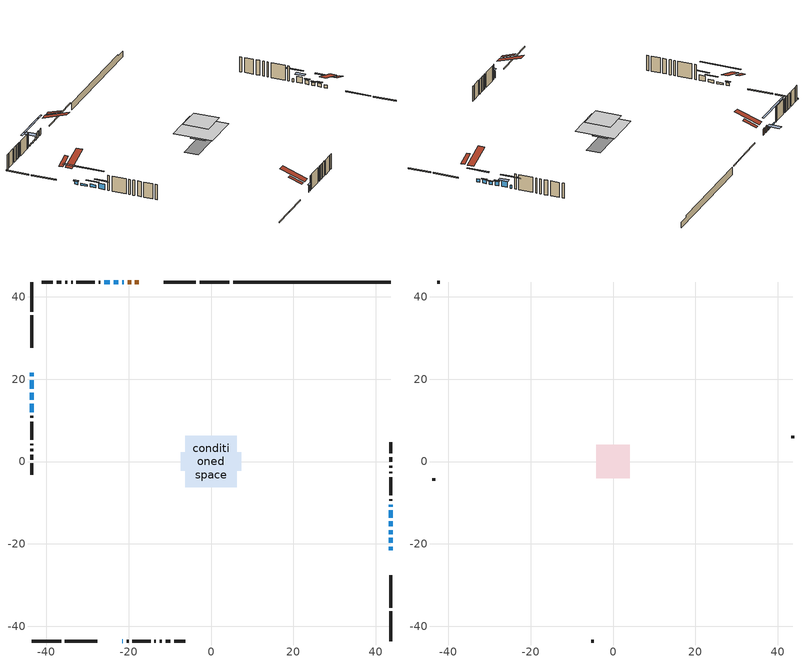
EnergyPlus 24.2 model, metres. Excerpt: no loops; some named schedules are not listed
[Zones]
conditioned space
 floor outside (Floor1 construction): -2.44,-2.44 -2.44,2.44 2.44,2.44 2.44,-2.44 z0.67
 floor adiabatic (AdiabaticFloorConstruction): -6.22,-6.22 -6.22,6.22 6.22,6.22 6.22,-6.22 z3.11
 floor foundation (Slab1 construction): -7.36,-2.2 -7.36,2.2 7.36,2.2 7.36,-2.2 z-1.73
 wall outside (RimJoist1 construction): 4.47,43.62 -2.74,43.62 / -43.62,-43.62 -36.41,-43.62 / -43.62,43.62 -43.62,36.41 / 43.62,-43.62 43.62,-36.41 z0.67:0.97
 wall outside (RimJoist2 construction): -3.67,43.62 -11.51,43.62 / -35.48,-43.62 -27.65,-43.62 / -43.62,35.48 -43.62,27.65 / 43.62,-35.48 43.62,-27.65 z0.67:0.97
 wall outside (AdiabaticWallConstruction 1): -17.53,43.62 -18.48,43.62 / -19.41,43.62 -20.22,43.62 z0.67:2.7
 wall outside (AdiabaticWallConstruction): -43.62,21.62 -43.62,20.66 / -21.14,43.62 -21.6,43.62 / 43.62,-21.62 43.62,-20.66 / -43.62,16.74 -43.62,14.99 / 43.62,-17.63 43.62,-16.66 / 43.62,-10.96 43.62,-10.5 z0.67:1.61; -43.62,19.73 -43.62,17.67 z0.67:1.2; -22.53,43.62 -23.68,43.62 / -24.6,43.62 -25.95,43.62 z0.67:1.18; 43.62,-19.73 43.62,-18.56 z0.67:1.79; 43.62,-15.74 43.62,-14.57 z0.67:2.02; -21.62,-43.62 -21.42,-43.62 z0.67:2.73; -43.62,14.06 -43.62,12 z0.67:2.4; 43.62,-13.64 43.62,-11.89 z0.67:2.65
 wall outside (Wall1 construction): -26.88,43.62 -27.34,43.62 / -20.49,-43.62 -20.03,-43.62 / -43.62,11.07 -43.62,10.62 / 43.62,-9.57 43.62,-9.11 z0.67:5.55
 wall outside (Wall2 construction): -28.27,43.62 -32.68,43.62 / -19.1,-43.62 -14.68,-43.62 / -43.62,9.69 -43.62,5.27 / 43.62,-8.19 43.62,-3.77 z0.67:5.55
 wall outside (Wall3 construction): -33.61,43.62 -33.97,43.62 / -13.76,-43.62 -13.4,-43.62 / -43.62,4.34 -43.62,3.98 / 43.62,-2.84 43.62,-2.48 z0.67:5.55
 wall outside (Wall4 construction): -34.9,43.62 -35.42,43.62 / -12.47,-43.62 -11.95,-43.62 / -43.62,3.05 -43.62,2.53 / 43.62,-1.55 43.62,-1.03 z0.67:5.55
 wall outside (Wall5 construction): -36.35,43.62 -37.47,43.62 / -11.02,-43.62 -9.9,-43.62 / -43.62,1.6 -43.62,0.48 / 43.62,-0.1 43.62,1.02 z0.67:5.55
 wall outside (Wall6 construction): -38.4,43.62 -41.15,43.62 / -8.97,-43.62 -6.22,-43.62 / -43.62,-0.45 -43.62,-3.2 / 43.62,1.95 43.62,4.7 z0.67:5.55
 wall foundation (FoundationWall1 construction): 5.39,43.62,-1.73 5.39,43.62,0.67 39.79,43.62,0.67 39.79,43.62,0.05 43.62,43.62,0.05 43.62,43.62,-1.73
 window (WindowConstruction): -43.62,21.62 -43.62,20.66 z0.67:1.61
 window (WindowConstruction 8): -21.15,43.62 -21.6,43.62 z0.67:1.61
 window (WindowConstruction 9): 43.62,-21.62 43.62,-20.66 z0.67:1.61
 window (WindowConstruction 11): -43.62,19.73 -43.62,17.67 z0.67:1.2
 window (WindowConstruction 12): -22.53,43.62 -23.67,43.62 z0.67:1.18
 window (WindowConstruction 13): -24.6,43.62 -25.95,43.62 z0.67:1.18
 window (WindowConstruction 1): -43.62,16.74 -43.62,14.99 z0.67:1.61
 window (WindowConstruction 2): 43.62,-19.73 43.62,-18.56 z0.67:1.79
 window (WindowConstruction 3): 43.62,-17.63 43.62,-16.67 z0.67:1.61
 window (WindowConstruction 4): 43.62,-15.74 43.62,-14.57 z0.67:2.02
 window (WindowConstruction 10): -21.62,-43.62 -21.42,-43.62 z0.67:2.73
 window (WindowConstruction 5): -43.62,14.06 -43.62,12 z0.67:2.4
 window (WindowConstruction 6): 43.62,-13.64 43.62,-11.89 z0.67:2.65
 window (WindowConstruction 7): 43.62,-10.96 43.62,-10.5 z0.67:1.61
 door (Door): -17.53,43.62 -18.48,43.62 z0.67:2.7
 door (Door 1): -19.41,43.62 -20.22,43.62 z0.67:2.7
 ceiling adiabatic (AdiabaticFloorConstruction): 6.22,-6.22 6.22,6.22 -6.22,6.22 -6.22,-6.22 z3.11
 roof outside (Roof1 construction): -13.59,43.62,5.55 -13.59,39.25,7 -12.44,39.25,7 -12.44,43.62,5.55; -25.56,-43.62,5.55 -25.56,-39.25,7 -26.72,-39.25,7 -26.72,-43.62,5.55; -43.62,25.56,5.55 -39.25,25.56,7 -39.25,26.72,7 -43.62,26.72,5.55; 43.62,-25.56,5.55 39.25,-25.56,7 39.25,-26.72,7 43.62,-26.72,5.55
attic - vented
 floor to conditioned space (Floor2 construction Reversed): -4.06,-4.06 -4.06,4.06 4.06,4.06 4.06,-4.06 z5.55
 wall outside (Wall7 construction): -42.08,43.62 -42.69,43.62 / -5.29,-43.62 -4.68,-43.62 / -43.62,-4.12 -43.62,-4.73 / 43.62,5.63 43.62,6.24 z0.67:5.55
 roof outside (Roof2 construction): -16.6,43.62,5.55 -16.6,35.71,8.18 -14.52,35.71,8.18 -14.52,43.62,5.55; -22.55,-43.62,5.55 -22.55,-35.71,8.18 -24.64,-35.71,8.18 -24.64,-43.62,5.55; -43.62,22.55,5.55 -35.71,22.55,8.18 -35.71,24.64,8.18 -43.62,24.64,5.55; 43.62,-22.55,5.55 35.71,-22.55,8.18 35.71,-24.64,8.18 43.62,-24.64,5.55
shading: -43.62,20.36 -43.62,21.92 -44.08,21.92 -44.08,20.36 z1.91; -22.21,43.62 -20.54,43.62 -20.54,47.59 -22.21,47.59 z2.22; 43.62,-17.61 43.62,-24.67 44.08,-24.67 44.08,-17.61 z4.66; -43.62,12.18 -43.62,25.22 -44.08,25.22 -44.08,12.18 z6.69; -29.16,43.62 -17.04,43.62 -17.04,44.08 -29.16,44.08 z6.67; -31.44,43.62 -19.11,43.62 -19.11,44.08 -31.44,44.08 z6.67; -43.62,13.77 -43.62,17.96 -44.08,17.96 -44.08,13.77 z2.83; 43.62,-18.26 43.62,-20.03 44.08,-20.03 44.08,-18.26 z2.09; 43.62,-16.37 43.62,-17.93 44.08,-17.93 44.08,-16.37 z1.91; 43.62,-14.27 43.62,-16.04 44.08,-16.04 44.08,-14.27 z2.32; -20.81,-43.62 -22.23,-43.62 -22.23,-44.08 -20.81,-44.08 z3.34; -43.62,10.78 -43.62,15.28 -44.08,15.28 -44.08,10.78 z3.62; 43.62,-11.28 43.62,-14.25 44.84,-14.25 44.84,-11.28 z3.26; 43.62,-7.45 43.62,-14.01 44.08,-14.01 44.08,-7.45 z4.66
[Building]
Building 1: Terrain=Suburbs
[Site:Location]
Montreal Intl AP_QC: Latitude {deg}=45.47; Longitude {deg}=-73.74; Time Zone {hr}=-5; Elevation {m}=36; Keep Site Location Information=Yes
[Site:GroundTemperature:Shallow]
2.07863, -0.316383, -0.508184, 0.628371, 5.19101, 9.73239, 13.6695, 16.1636, 16.3755, 14.347, 10.5102, 6.10817
[Site:WaterMainsTemperature]
Calculation Method=Schedule; Temperature Schedule=mains temperature schedule
[Material] Roughness=Rough; Thermal Absorptance=0.9
Name | Thickness {m} | Conductivity {W/m-K} | Density {kg/m3} | Specific Heat {J/kg-K} | Solar Absorptance | Visible Absorptance
asphalt or fiberglass shingles | 0.00635 | 0.162714 | 1121.4 | 1465.45 | 0.4 | 0.4
ceiling loosefill ins | 0.254 | 0.0480833 | 16.02 | 1046.75 | 0.7 | 0.7
ceiling stud and cavity | 0.1397 | 0.419767 | 65.682 | 1177.47 | 0.7 | 0.7
concrete 4.0 in. | 0.1016 | 1.803125 | 2242.8 | 837.4 | 0.7 | 0.7
concrete 8.0 in. | 0.2032 | 1.803125 | 2242.8 | 837.4 | 0.7 | 0.7
door material | 0.04445 | 0.0451087 | 512.64 | 1214.23 | 0.7 | 0.7
door material 1 | 0.04445 | 0.188738 | 512.64 | 1214.23 | 0.7 | 0.7
exterior vertical ins | 0.0460229 | 0.029427 | 32.04 | 1214.23 | 0.7 | 0.7
floor covering | 0.0127 | 0.0433444 | 54.468 | 1339.84 | 0.6 | 0.6
floor rigid ins; rim joist rigid ins; wall rigid ins | 0.051816 | 0.029427 | 32.04 | 1214.23 | 0.7 | 0.7
floor rigid ins 1; wall rigid ins 1 | 0.512978 | 0.029427 | 32.04 | 1214.23 | 0.7 | 0.7
floor stud and cavity | 0.1397 | 0.094879 | 92.3553 | 1139.71 | 0.7 | 0.7
floor stud and cavity 1 | 0.1397 | 1.75129 | 37.0049 | 1207.88 | 0.7 | 0.7
furniture material conditioned space 1 | 0.1524 | 0.115458 | 640.8 | 1214.23 | 0.6 | 0.6
gypsum board | 0.0127 | 0.160291 | 801 | 837.4 | 0.6 | 0.6
gypsum board 1 | 0.0127 | 0.160291 | 801 | 837.4 | 0.7 | 0.7
osb sheathing 0.5 in. | 0.0127 | 0.115458 | 512.64 | 1214.23 | 0.7 | 0.7
osb sheathing 0.75 in. | 0.01905 | 0.115458 | 512.64 | 1214.23 | 0.7 | 0.7
osb sheathing 2.0 in. | 0.0508 | 0.115458 | 512.64 | 1214.23 | 0.7 | 0.7
rim joist stud and cavity | 0.0508 | 0.0405436 | 125.044 | 1163.47 | 0.6 | 0.6
rim joist stud and cavity 1 | 0.0508 | 0.044277 | 125.044 | 1163.47 | 0.6 | 0.6
roof rigid ins | 0.103632 | 0.029427 | 32.04 | 1214.23 | 0.7 | 0.7
roof stud and cavity | 0.2032 | 0.331816 | 78.34581 | 1123.46 | 0.7 | 0.7
wall stud and cavity | 0.1397 | 0.215013 | 139.0536 | 1170.24 | 0.7 | 0.7
wall stud and cavity 1 | 0.1397 | 0.219778 | 139.0536 | 1170.24 | 0.7 | 0.7
wall stud and cavity 2 | 0.1397 | 0.314844 | 139.0536 | 1170.24 | 0.7 | 0.7
wall stud and cavity 3 | 0.1397 | 0.154657 | 139.0536 | 1170.24 | 0.7 | 0.7
wall stud and cavity 4 | 0.1397 | 0.244877 | 139.0536 | 1170.24 | 0.7 | 0.7
wall stud and cavity 5 | 0.1397 | 0.275487 | 139.0536 | 1170.24 | 0.7 | 0.7
wall stud and cavity 6 | 0.0889 | 6.1454 | 50.32683 | 1063.81 | 0.6 | 0.6
wall stud and cavity 7 | 0.0889 | 0.380278 | 52.3479 | 1209.89 | 0.7 | 0.7
wall stud and cavity 8 | 0.0889 | 0.391764 | 83.0341 | 1211.67 | 0.7 | 0.7
wood siding | 0.0254 | 0.102417 | 544.68 | 1172.36 | 0.4 | 0.4
wood siding 1 | 0.00254 | 0.102417 | 544.68 | 1172.36 | 0.4 | 0.4
wood siding 2; wood siding 3; wood siding 4 | 0.0254 | 0.102417 | 544.68 | 1172.36 | 0.7 | 0.7
[WindowMaterial:SimpleGlazingSystem]
Name | U-Factor {W/m2-K} | Solar Heat Gain Coefficient
WindowMaterial | 2.8231 | 0.64
WindowMaterial 1 | 2.93666 | 0.6
WindowMaterial 10 | 2.95597 | 0.46
WindowMaterial 11 | 2.94518 | 0.48
WindowMaterial 2 | 2.82821 | 0.59
WindowMaterial 3 | 2.96164 | 0.56
WindowMaterial 4 | 2.81515 | 0.61
WindowMaterial 5 | 2.89692 | 0.66
WindowMaterial 6 | 2.909975 | 0.6
WindowMaterial 7 | 3.02467 | 0.46
WindowMaterial 8 | 3.0911 | 0.45
WindowMaterial 9 | 2.89521 | 0.53
[Construction]
AdiabaticFloorConstruction: floor stud and cavity 1, floor rigid ins 1, osb sheathing 0.75 in., floor covering
AdiabaticWallConstruction: wood siding 3, wall rigid ins 1, wall stud and cavity 7, gypsum board
AdiabaticWallConstruction 1: wood siding 4, wall rigid ins 1, wall stud and cavity 7, gypsum board
Door: door material
Door 1: door material 1
Floor1 construction: floor stud and cavity, floor rigid ins, osb sheathing 0.75 in., floor covering
Floor2 construction Reversed: gypsum board, ceiling stud and cavity, ceiling loosefill ins
FoundationWall1 construction: concrete 8.0 in., gypsum board 1
furniture construction conditioned space 1: furniture material conditioned space 1
PartitionWallConstruction: gypsum board, wall stud and cavity 8, gypsum board
RimJoist1 construction: wood siding 2, rim joist rigid ins, osb sheathing 2.0 in., rim joist stud and cavity
RimJoist2 construction: wood siding 2, rim joist rigid ins, osb sheathing 2.0 in., rim joist stud and cavity 1
Roof1 construction: asphalt or fiberglass shingles, roof rigid ins, osb sheathing 0.75 in., roof stud and cavity, gypsum board
Roof2 construction: asphalt or fiberglass shingles
Slab1 construction: concrete 4.0 in.
Wall1 construction: wood siding, wall rigid ins, osb sheathing 0.5 in., wall stud and cavity, gypsum board
Wall2 construction: wood siding, wall rigid ins, osb sheathing 0.5 in., wall stud and cavity 1, gypsum board
Wall3 construction: wood siding, wall rigid ins, osb sheathing 0.5 in., wall stud and cavity 2, gypsum board
Wall4 construction: wood siding, wall rigid ins, osb sheathing 0.5 in., wall stud and cavity 3, gypsum board
Wall5 construction: wood siding, wall rigid ins, osb sheathing 0.5 in., wall stud and cavity 4, gypsum board
Wall6 construction: wood siding, wall rigid ins, osb sheathing 0.5 in., wall stud and cavity 5, gypsum board
Wall7 construction: wood siding 1, wall stud and cavity 6
WindowConstruction: WindowMaterial
WindowConstruction 1: WindowMaterial 1
WindowConstruction 10: WindowMaterial 8
WindowConstruction 11: WindowMaterial 9
WindowConstruction 12: WindowMaterial 10
WindowConstruction 13: WindowMaterial 11
WindowConstruction 2: WindowMaterial 2
WindowConstruction 3; WindowConstruction 9: WindowMaterial 3
WindowConstruction 4: WindowMaterial 4
WindowConstruction 5: WindowMaterial 5
WindowConstruction 6: WindowMaterial 6
WindowConstruction 7; WindowConstruction 8: WindowMaterial 7
[Zone] Multiplier=1; Part of Total Floor Area=Yes
Name | Volume {m3}
attic - vented | 28.2081
conditioned space | 540.3
[Space]
Name | Zone | Volume {m3}
attic - vented 1 | attic - vented | 28.2081
conditioned space 1 | conditioned space | 540.3
[ZoneInfiltration:EffectiveLeakageArea]
infil attic - vented 1: Zone or Space=attic - vented 1; Schedule=Always On Discrete; Effective Air Leakage Area {cm2}=2636.8; Stack Coefficient=0.000522428; Wind Coefficient=1.54431e-05
[ZoneMixing]
whole house fan mix: Zone or Space=attic - vented; Schedule=Always On Continuous; Design Flow Rate Calculation Method=Flow/Zone; Design Flow Rate {m3/s}=0; Source Zone or Space=conditioned space
[SurfaceProperty:ExposedFoundationPerimeter]
Slab1: Exposed Perimeter Calculation Method=TotalExposedPerimeter; Total Exposed Perimeter {m}=38.223
[InternalMass] Zone or ZoneList=conditioned space; Space or SpaceList=conditioned space 1
Name | Construction | Surface Area {m2}
furniture mass conditioned space 1 | furniture construction conditioned space 1 | 97.2238
partition wall mass | PartitionWallConstruction | 243.06
[Lights]
interior lighting: Zone or ZoneList or Space or SpaceList=conditioned space 1; Schedule=interior lighting schedule; Design Level Calculation Method=LightingLevel; Lighting Level {W}=343.2; Return Air Fraction=0; Fraction Radiant=0.6; Fraction Visible=0.2; Fraction Replaceable=1
[People]
occupants: Zone or ZoneList or Space or SpaceList=conditioned space 1; Number of People Schedule=occupants schedule; Number of People Calculation Method=People; Number of People=3; Fraction Radiant=0.314171; Sensible Heat Fraction=0.56303; Activity Level Schedule=occupants activity schedule; Carbon Dioxide Generation Rate {m3/s-W}=0; Enable ASHRAE 55 Comfort Warnings=No; Mean Radiant Temperature Calculation Type=EnclosureAveraged
[ElectricEquipment] Zone or ZoneList or Space or SpaceList=conditioned space 1; Design Level Calculation Method=EquipmentLevel
Name | Schedule | Design Level {W} | Fraction Latent | Fraction Radiant | Fraction Lost
clothes dryer | clothes dryer schedule | 140.772 | 0.015 | 0.081 | 0.85
clothes washer | clothes washer schedule | 32.1985 | 0.03 | 0.162 | 0.7
cooking range | cooking range schedule | 215.147 | 0.08 | 0.432 | 0.2
dishwasher | dishwasher schedule | 66.8632 | 0.3 | 0.18 | 0.4
fridge | fridge schedule | 72.9452 | 0 | 0.6 | 0
mech vent bath fan 0 | mech vent bath fan 0 schedule | 100 | 0 | 0 | 1
mech vent house fan | mech vent house fan schedule | 0 | 0 | 0 | 1
mech vent house fan cfis | mech vent house fan cfis schedule | 0 | 0 | 0 | 0
mech vent range fan 0 | mech vent range fan 0 schedule | 150 | 0 | 0 | 1
misc plug loads | misc plug loads schedule | 494.7 | 0.045 | 0.513 | 0.1
whole house fan | Always On Discrete | 0 | 0 | 0 | 1
[OtherEquipment] Zone or ZoneList or Space or SpaceList=conditioned space 1; Design Level Calculation Method=EquipmentLevel
Name | Fuel Type | Schedule | Design Level {W} | Fraction Latent | Fraction Radiant | Fraction Lost
clothes dryer 1 | Electricity | clothes dryer schedule | 0 | 0.015 | 0.081 | 0.85
cooking range 1 | Electricity | cooking range schedule | 0 | 0.08 | 0.432 | 0.2
general water use latent | None | general water use schedule | 62.594 | 1 | 0 | 0
general water use sensible | None | general water use schedule | -61.6891 | 0 | 0.6 | 0
mech vent house fan latent load | None | Always On Discrete | 0 | 1 | 0 | 0
mech vent house fan sensible load | None | Always On Discrete | 0 | 0 | 0 | 0
water heater energy adjustment1 | Electricity | Always On Discrete | 0.01 | 0 | 0 | 1
[ZoneInfiltration:DesignFlowRate] Zone or ZoneList or Space or SpaceList=conditioned space 1; Schedule=Always On Discrete; Design Flow Rate Calculation Method=Flow/Zone; Design Flow Rate {m3/s}=0
infil flow; natural vent flow; whole house fan flow
[Foundation:Kiva]
Foundation Kiva 1: Initial Indoor Air Temperature {C}=18; Wall Height Above Grade {m}=0.669981; Wall Depth Below Slab {m}=0.2032; Custom Block Material Name 1=exterior vertical ins; Custom Block Depth 1 {m}=2.4; Custom Block X Position 1 {m}=0.2159; Custom Block Z Position 1 {m}=0
[Foundation:Kiva:Settings]
Soil Conductivity {W/m-K}=0.849921; Soil Density {kg/m3}=1842.3; Soil Specific Heat {J/kg-K}=418.7; Ground Solar Absorptivity=0.9; Ground Thermal Absorptivity=0.9; Ground Surface Roughness {m}=0.03; Far-Field Width {m}=40; Deep-Ground Boundary Condition=ZeroFlux; Deep-Ground Depth {m}=40; Minimum Cell Dimension {m}=0.2; Maximum Cell Growth Coefficient=3; Simulation Timestep=Timestep
[Exterior:Lights]
exterior lighting: Schedule=exterior lighting schedule; Design Level {W}=75.6
[Schedule:Constant]
Name | Hourly Value
Always On Continuous; mech vent house fan schedule; mech vent house fan cfis schedule; Always On Discrete | 1
occupants activity schedule | 117.228
fridge schedule | 0
[Schedule:Week:Daily]
interior lighting schedule Week Rule - Jan1-Jan27: interior lighting schedule day, interior lighting schedule day, interior lighting schedule day, interior lighting schedule day, interior lighting schedule day, interior lighting schedule day, interior lighting schedule day, interior lighting schedule default day, interior lighting schedule default day, interior lighting schedule default day, interior lighting schedule default day, interior lighting schedule default day
interior lighting schedule Week Rule - Jan28-Feb3: interior lighting schedule day, interior lighting schedule day, interior lighting schedule day, interior lighting schedule day, interior lighting schedule day 1, interior lighting schedule day 1, interior lighting schedule day 1, interior lighting schedule default day, interior lighting schedule default day, interior lighting schedule default day, interior lighting schedule default day, interior lighting schedule default day
interior lighting schedule Week Rule - Feb4-Feb24: interior lighting schedule day 1, interior lighting schedule day 1, interior lighting schedule day 1, interior lighting schedule day 1, interior lighting schedule day 1, interior lighting schedule day 1, interior lighting schedule day 1, interior lighting schedule default day, interior lighting schedule default day, interior lighting schedule default day, interior lighting schedule default day, interior lighting schedule default day
interior lighting schedule Week Rule - Feb25-Mar3: interior lighting schedule day 1, interior lighting schedule day 1, interior lighting schedule day 1, interior lighting schedule day 1, interior lighting schedule day 2, interior lighting schedule day 2, interior lighting schedule day 2, interior lighting schedule default day, interior lighting schedule default day, interior lighting schedule default day, interior lighting schedule default day, interior lighting schedule default day
interior lighting schedule Week Rule - Mar4-Mar31: interior lighting schedule day 2, interior lighting schedule day 2, interior lighting schedule day 2, interior lighting schedule day 2, interior lighting schedule day 2, interior lighting schedule day 2, interior lighting schedule day 2, interior lighting schedule default day, interior lighting schedule default day, interior lighting schedule default day, interior lighting schedule default day, interior lighting schedule default day
interior lighting schedule Week Rule - Apr1-Apr28: interior lighting schedule day 3, interior lighting schedule day 3, interior lighting schedule day 3, interior lighting schedule day 3, interior lighting schedule day 3, interior lighting schedule day 3, interior lighting schedule day 3, interior lighting schedule default day, interior lighting schedule default day, interior lighting schedule default day, interior lighting schedule default day, interior lighting schedule default day
interior lighting schedule Week Rule - Apr29-May5: interior lighting schedule day 3, interior lighting schedule day 3, interior lighting schedule day 4, interior lighting schedule day 4, interior lighting schedule day 4, interior lighting schedule day 4, interior lighting schedule day 4, interior lighting schedule default day, interior lighting schedule default day, interior lighting schedule default day, interior lighting schedule default day, interior lighting schedule default day
interior lighting schedule Week Rule - May6-May26: interior lighting schedule day 4, interior lighting schedule day 4, interior lighting schedule day 4, interior lighting schedule day 4, interior lighting schedule day 4, interior lighting schedule day 4, interior lighting schedule day 4, interior lighting schedule default day, interior lighting schedule default day, interior lighting schedule default day, interior lighting schedule default day, interior lighting schedule default day
interior lighting schedule Week Rule - May27-Jun2: interior lighting schedule day 4, interior lighting schedule day 4, interior lighting schedule day 4, interior lighting schedule day 4, interior lighting schedule day 4, interior lighting schedule day 5, interior lighting schedule day 5, interior lighting schedule default day, interior lighting schedule default day, interior lighting schedule default day, interior lighting schedule default day, interior lighting schedule default day
interior lighting schedule Week Rule - Jun3-Jun30: interior lighting schedule day 5, interior lighting schedule day 5, interior lighting schedule day 5, interior lighting schedule day 5, interior lighting schedule day 5, interior lighting schedule day 5, interior lighting schedule day 5, interior lighting schedule default day, interior lighting schedule default day, interior lighting schedule default day, interior lighting schedule default day, interior lighting schedule default day
interior lighting schedule Week Rule - Jul1-Jul28: interior lighting schedule day 6, interior lighting schedule day 6, interior lighting schedule day 6, interior lighting schedule day 6, interior lighting schedule day 6, interior lighting schedule day 6, interior lighting schedule day 6, interior lighting schedule default day, interior lighting schedule default day, interior lighting schedule default day, interior lighting schedule default day, interior lighting schedule default day
interior lighting schedule Week Rule - Jul29-Aug4: interior lighting schedule day 6, interior lighting schedule day 6, interior lighting schedule day 6, interior lighting schedule day 7, interior lighting schedule day 7, interior lighting schedule day 7, interior lighting schedule day 7, interior lighting schedule default day, interior lighting schedule default day, interior lighting schedule default day, interior lighting schedule default day, interior lighting schedule default day
interior lighting schedule Week Rule - Aug5-Aug25: interior lighting schedule day 7, interior lighting schedule day 7, interior lighting schedule day 7, interior lighting schedule day 7, interior lighting schedule day 7, interior lighting schedule day 7, interior lighting schedule day 7, interior lighting schedule default day, interior lighting schedule default day, interior lighting schedule default day, interior lighting schedule default day, interior lighting schedule default day
interior lighting schedule Week Rule - Aug26-Sep1: interior lighting schedule day 7, interior lighting schedule day 7, interior lighting schedule day 7, interior lighting schedule day 7, interior lighting schedule day 7, interior lighting schedule day 7, interior lighting schedule day 8, interior lighting schedule default day, interior lighting schedule default day, interior lighting schedule default day, interior lighting schedule default day, interior lighting schedule default day
interior lighting schedule Week Rule - Sep2-Sep29: interior lighting schedule day 8, interior lighting schedule day 8, interior lighting schedule day 8, interior lighting schedule day 8, interior lighting schedule day 8, interior lighting schedule day 8, interior lighting schedule day 8, interior lighting schedule default day, interior lighting schedule default day, interior lighting schedule default day, interior lighting schedule default day, interior lighting schedule default day
interior lighting schedule Week Rule - Sep30-Oct6: interior lighting schedule day 8, interior lighting schedule day 9, interior lighting schedule day 9, interior lighting schedule day 9, interior lighting schedule day 9, interior lighting schedule day 9, interior lighting schedule day 9, interior lighting schedule default day, interior lighting schedule default day, interior lighting schedule default day, interior lighting schedule default day, interior lighting schedule default day
interior lighting schedule Week Rule - Oct7-Oct27: interior lighting schedule day 9, interior lighting schedule day 9, interior lighting schedule day 9, interior lighting schedule day 9, interior lighting schedule day 9, interior lighting schedule day 9, interior lighting schedule day 9, interior lighting schedule default day, interior lighting schedule default day, interior lighting schedule default day, interior lighting schedule default day, interior lighting schedule default day
interior lighting schedule Week Rule - Oct28-Nov3: interior lighting schedule day 9, interior lighting schedule day 9, interior lighting schedule day 9, interior lighting schedule day 9, interior lighting schedule day 10, interior lighting schedule day 10, interior lighting schedule day 10, interior lighting schedule default day, interior lighting schedule default day, interior lighting schedule default day, interior lighting schedule default day, interior lighting schedule default day
interior lighting schedule Week Rule - Nov4-Nov24: interior lighting schedule day 10, interior lighting schedule day 10, interior lighting schedule day 10, interior lighting schedule day 10, interior lighting schedule day 10, interior lighting schedule day 10, interior lighting schedule day 10, interior lighting schedule default day, interior lighting schedule default day, interior lighting schedule default day, interior lighting schedule default day, interior lighting schedule default day
interior lighting schedule Week Rule - Nov25-Dec1: interior lighting schedule day 10, interior lighting schedule day 10, interior lighting schedule day 10, interior lighting schedule day 10, interior lighting schedule day 10, interior lighting schedule day 10, interior lighting schedule day 11, interior lighting schedule default day, interior lighting schedule default day, interior lighting schedule default day, interior lighting schedule default day, interior lighting schedule default day
interior lighting schedule Week Rule - Dec2-Dec31: interior lighting schedule day 11, interior lighting schedule day 11, interior lighting schedule day 11, interior lighting schedule day 11, interior lighting schedule day 11, interior lighting schedule day 11, interior lighting schedule day 11, interior lighting schedule default day, interior lighting schedule default day, interior lighting schedule default day, interior lighting schedule default day, interior lighting schedule default day
occupants schedule Week Rule - Jan1-Dec31: occupants schedule day, occupants schedule day, occupants schedule day, occupants schedule day, occupants schedule day, occupants schedule day, occupants schedule day, occupants schedule default day, occupants schedule default day, occupants schedule default day, occupants schedule default day, occupants schedule default day
clothes dryer schedule Week Rule - Jan1-Dec31: clothes dryer schedule day, clothes dryer schedule day, clothes dryer schedule day, clothes dryer schedule day, clothes dryer schedule day, clothes dryer schedule day, clothes dryer schedule day, clothes dryer schedule default day, clothes dryer schedule default day, clothes dryer schedule default day, clothes dryer schedule default day, clothes dryer schedule default day
clothes washer schedule Week Rule - Jan1-Dec31: clothes washer schedule day, clothes washer schedule day, clothes washer schedule day, clothes washer schedule day, clothes washer schedule day, clothes washer schedule day, clothes washer schedule day, clothes washer schedule default day, clothes washer schedule default day, clothes washer schedule default day, clothes washer schedule default day, clothes washer schedule default day
cooking range schedule Week Rule - Jan1-Dec31: cooking range schedule day, cooking range schedule day, cooking range schedule day, cooking range schedule day, cooking range schedule day, cooking range schedule day, cooking range schedule day, cooking range schedule default day, cooking range schedule default day, cooking range schedule default day, cooking range schedule default day, cooking range schedule default day
dishwasher schedule Week Rule - Jan1-Dec31: dishwasher schedule day, dishwasher schedule day, dishwasher schedule day, dishwasher schedule day, dishwasher schedule day, dishwasher schedule day, dishwasher schedule day, dishwasher schedule default day, dishwasher schedule default day, dishwasher schedule default day, dishwasher schedule default day, dishwasher schedule default day
mech vent bath fan 0 schedule Week Rule - Jan1-Dec31: mech vent bath fan 0 schedule day, mech vent bath fan 0 schedule day, mech vent bath fan 0 schedule day, mech vent bath fan 0 schedule day, mech vent bath fan 0 schedule day, mech vent bath fan 0 schedule day, mech vent bath fan 0 schedule day, mech vent bath fan 0 schedule default day, mech vent bath fan 0 schedule default day, mech vent bath fan 0 schedule default day, mech vent bath fan 0 schedule default day, mech vent bath fan 0 schedule default day
mech vent range fan 0 schedule Week Rule - Jan1-Dec31: mech vent range fan 0 schedule day, mech vent range fan 0 schedule day, mech vent range fan 0 schedule day, mech vent range fan 0 schedule day, mech vent range fan 0 schedule day, mech vent range fan 0 schedule day, mech vent range fan 0 schedule day, mech vent range fan 0 schedule default day, mech vent range fan 0 schedule default day, mech vent range fan 0 schedule default day, mech vent range fan 0 schedule default day, mech vent range fan 0 schedule default day
misc plug loads schedule Week Rule - Jan1-Dec31: misc plug loads schedule day, misc plug loads schedule day, misc plug loads schedule day, misc plug loads schedule day, misc plug loads schedule day, misc plug loads schedule day, misc plug loads schedule day, misc plug loads schedule default day, misc plug loads schedule default day, misc plug loads schedule default day, misc plug loads schedule default day, misc plug loads schedule default day
general water use schedule Week Rule - Jan1-Dec31: general water use schedule day, general water use schedule day, general water use schedule day, general water use schedule day, general water use schedule day, general water use schedule day, general water use schedule day, general water use schedule default day, general water use schedule default day, general water use schedule default day, general water use schedule default day, general water use schedule default day
exterior lighting schedule Week Rule - Jan1-Jan27: exterior lighting schedule day, exterior lighting schedule day, exterior lighting schedule day, exterior lighting schedule day, exterior lighting schedule day, exterior lighting schedule day, exterior lighting schedule day, exterior lighting schedule default day, exterior lighting schedule default day, exterior lighting schedule default day, exterior lighting schedule default day, exterior lighting schedule default day
exterior lighting schedule Week Rule - Jan28-Feb3: exterior lighting schedule day, exterior lighting schedule day, exterior lighting schedule day, exterior lighting schedule day, exterior lighting schedule day 1, exterior lighting schedule day 1, exterior lighting schedule day 1, exterior lighting schedule default day, exterior lighting schedule default day, exterior lighting schedule default day, exterior lighting schedule default day, exterior lighting schedule default day
exterior lighting schedule Week Rule - Feb4-Feb24: exterior lighting schedule day 1, exterior lighting schedule day 1, exterior lighting schedule day 1, exterior lighting schedule day 1, exterior lighting schedule day 1, exterior lighting schedule day 1, exterior lighting schedule day 1, exterior lighting schedule default day, exterior lighting schedule default day, exterior lighting schedule default day, exterior lighting schedule default day, exterior lighting schedule default day
exterior lighting schedule Week Rule - Feb25-Mar3: exterior lighting schedule day 1, exterior lighting schedule day 1, exterior lighting schedule day 1, exterior lighting schedule day 1, exterior lighting schedule day 2, exterior lighting schedule day 2, exterior lighting schedule day 2, exterior lighting schedule default day, exterior lighting schedule default day, exterior lighting schedule default day, exterior lighting schedule default day, exterior lighting schedule default day
exterior lighting schedule Week Rule - Mar4-Mar31: exterior lighting schedule day 2, exterior lighting schedule day 2, exterior lighting schedule day 2, exterior lighting schedule day 2, exterior lighting schedule day 2, exterior lighting schedule day 2, exterior lighting schedule day 2, exterior lighting schedule default day, exterior lighting schedule default day, exterior lighting schedule default day, exterior lighting schedule default day, exterior lighting schedule default day
exterior lighting schedule Week Rule - Apr1-Apr28: exterior lighting schedule day 3, exterior lighting schedule day 3, exterior lighting schedule day 3, exterior lighting schedule day 3, exterior lighting schedule day 3, exterior lighting schedule day 3, exterior lighting schedule day 3, exterior lighting schedule default day, exterior lighting schedule default day, exterior lighting schedule default day, exterior lighting schedule default day, exterior lighting schedule default day
exterior lighting schedule Week Rule - Apr29-May5: exterior lighting schedule day 3, exterior lighting schedule day 3, exterior lighting schedule day 4, exterior lighting schedule day 4, exterior lighting schedule day 4, exterior lighting schedule day 4, exterior lighting schedule day 4, exterior lighting schedule default day, exterior lighting schedule default day, exterior lighting schedule default day, exterior lighting schedule default day, exterior lighting schedule default day
[Schedule:Year]
interior lighting schedule: interior lighting schedule Week Rule - Jan1-Jan27, 1, 1, 1, 27, interior lighting schedule Week Rule - Jan28-Feb3, 1, 28, 2, 3, interior lighting schedule Week Rule - Feb4-Feb24, 2, 4, 2, 24, interior lighting schedule Week Rule - Feb25-Mar3, 2, 25, 3, 3, interior lighting schedule Week Rule - Mar4-Mar31, 3, 4, 3, 31, interior lighting schedule Week Rule - Apr1-Apr28, 4, 1, 4, 28, interior lighting schedule Week Rule - Apr29-May5, 4, 29, 5, 5, interior lighting schedule Week Rule - May6-May26, 5, 6, 5, 26, interior lighting schedule Week Rule - May27-Jun2, 5, 27, 6, 2, interior lighting schedule Week Rule - Jun3-Jun30, 6, 3, 6, 30, interior lighting schedule Week Rule - Jul1-Jul28, 7, 1, 7, 28, interior lighting schedule Week Rule - Jul29-Aug4, 7, 29, 8, 4, interior lighting schedule Week Rule - Aug5-Aug25, 8, 5, 8, 25, interior lighting schedule Week Rule - Aug26-Sep1, 8, 26, 9, 1, interior lighting schedule Week Rule - Sep2-Sep29, 9, 2, 9, 29, interior lighting schedule Week Rule - Sep30-Oct6, 9, 30, 10, 6, interior lighting schedule Week Rule - Oct7-Oct27, 10, 7, 10, 27, interior lighting schedule Week Rule - Oct28-Nov3, 10, 28, 11, 3, interior lighting schedule Week Rule - Nov4-Nov24, 11, 4, 11, 24, interior lighting schedule Week Rule - Nov25-Dec1, 11, 25, 12, 1, interior lighting schedule Week Rule - Dec2-Dec31, 12, 2, 12, 31
occupants schedule: occupants schedule Week Rule - Jan1-Dec31, 1, 1, 12, 31
clothes dryer schedule: clothes dryer schedule Week Rule - Jan1-Dec31, 1, 1, 12, 31
clothes washer schedule: clothes washer schedule Week Rule - Jan1-Dec31, 1, 1, 12, 31
cooking range schedule: cooking range schedule Week Rule - Jan1-Dec31, 1, 1, 12, 31
dishwasher schedule: dishwasher schedule Week Rule - Jan1-Dec31, 1, 1, 12, 31
mech vent bath fan 0 schedule: mech vent bath fan 0 schedule Week Rule - Jan1-Dec31, 1, 1, 12, 31
mech vent range fan 0 schedule: mech vent range fan 0 schedule Week Rule - Jan1-Dec31, 1, 1, 12, 31
misc plug loads schedule: misc plug loads schedule Week Rule - Jan1-Dec31, 1, 1, 12, 31
general water use schedule: general water use schedule Week Rule - Jan1-Dec31, 1, 1, 12, 31
exterior lighting schedule: exterior lighting schedule Week Rule - Jan1-Jan27, 1, 1, 1, 27, exterior lighting schedule Week Rule - Jan28-Feb3, 1, 28, 2, 3, exterior lighting schedule Week Rule - Feb4-Feb24, 2, 4, 2, 24, exterior lighting schedule Week Rule - Feb25-Mar3, 2, 25, 3, 3, exterior lighting schedule Week Rule - Mar4-Mar31, 3, 4, 3, 31, exterior lighting schedule Week Rule - Apr1-Apr28, 4, 1, 4, 28, exterior lighting schedule Week Rule - Apr29-May5, 4, 29, 5, 5, exterior lighting schedule Week Rule - May6-May26, 5, 6, 5, 26, exterior lighting schedule Week Rule - May27-Jun2, 5, 27, 6, 2, exterior lighting schedule Week Rule - Jun3-Jun30, 6, 3, 6, 30, exterior lighting schedule Week Rule - Jul1-Jul28, 7, 1, 7, 28, exterior lighting schedule Week Rule - Jul29-Aug4, 7, 29, 8, 4, exterior lighting schedule Week Rule - Aug5-Aug25, 8, 5, 8, 25, exterior lighting schedule Week Rule - Aug26-Sep1, 8, 26, 9, 1, exterior lighting schedule Week Rule - Sep2-Sep29, 9, 2, 9, 29, exterior lighting schedule Week Rule - Sep30-Oct6, 9, 30, 10, 6, exterior lighting schedule Week Rule - Oct7-Oct27, 10, 7, 10, 27, exterior lighting schedule Week Rule - Oct28-Nov3, 10, 28, 11, 3, exterior lighting schedule Week Rule - Nov4-Nov24, 11, 4, 11, 24, exterior lighting schedule Week Rule - Nov25-Dec1, 11, 25, 12, 1, exterior lighting schedule Week Rule - Dec2-Dec31, 12, 2, 12, 31
[Schedule:Compact]
mains temperature schedule: Through: 01/01, For: AllDays, Until: 24:00, 6.56833, Through: 01/02, For: AllDays, Until: 24:00, 6.48722, Through: 01/03, For: AllDays, Until: 24:00, 6.40722, Through: 01/04, For: AllDays, Until: 24:00, 6.32889, Through: 01/05, For: AllDays, Until: 24:00, 6.25167, Through: 01/06, For: AllDays, Until: 24:00, 6.17611, Through: 01/07, For: AllDays, Until: 24:00, 6.10222, Through: 01/08, For: AllDays, Until: 24:00, 6.02944, Through: 01/09, For: AllDays, Until: 24:00, 5.95833, Through: 01/10, For: AllDays, Until: 24:00, 5.88889, Through: 01/11, For: AllDays, Until: 24:00, 5.82056, Through: 01/12, For: AllDays, Until: 24:00, 5.75444, Through: 01/13, For: AllDays, Until: 24:00, 5.68944, Through: 01/14, For: AllDays, Until: 24:00, 5.62611, Through: 01/15, For: AllDays, Until: 24:00, 5.56444, Through: 01/16, For: AllDays, Until: 24:00, 5.50444, Through: 01/17, For: AllDays, Until: 24:00, 5.44611, Through: 01/18, For: AllDays, Until: 24:00, 5.38944, Through: 01/19, For: AllDays, Until: 24:00, 5.33389, Through: 01/20, For: AllDays, Until: 24:00, 5.28111, Through: 01/21, For: AllDays, Until: 24:00, 5.22944, Through: 01/22, For: AllDays, Until: 24:00, 5.17944, Through: 01/23, For: AllDays, Until: 24:00, 5.13111, Through: 01/24, For: AllDays, Until: 24:00, 5.085, Through: 01/25, For: AllDays, Until: 24:00, 5.04056, Through: 01/26, For: AllDays, Until: 24:00, 4.99778, Through: 01/27, For: AllDays, Until: 24:00, 4.95667, Through: 01/28, For: AllDays, Until: 24:00, 4.91778, Through: 01/29, For: AllDays, Until: 24:00, 4.88056, Through: 01/30, For: AllDays, Until: 24:00, 4.845, Through: 01/31, For: AllDays, Until: 24:00, 4.81167, Through: 02/01, For: AllDays, Until: 24:00, 4.77944, Through: 02/02, For: AllDays, Until: 24:00, 4.75, Through: 02/03, For: AllDays, Until: 24:00, 4.72167, Through: 02/04, For: AllDays, Until: 24:00, 4.69611, Through: 02/05, For: AllDays, Until: 24:00, 4.67167, Through: 02/06, For: AllDays, Until: 24:00, 4.64944, Through: 02/07, For: AllDays, Until: 24:00, 4.62889, Through: 02/08, For: AllDays, Until: 24:00, 4.61056, Through: 02/09, For: AllDays, Until: 24:00, 4.59389, Through: 02/10, For: AllDays, Until: 24:00, 4.57944, Through: 02/11, For: AllDays, Until: 24:00, 4.56667, Through: 02/12, For: AllDays, Until: 24:00, 4.55611, Through: 02/13, For: AllDays, Until: 24:00, 4.54722, Through: 02/14, For: AllDays, Until: 24:00, 4.54056, Through: 02/15, For: AllDays, Until: 24:00, 4.53556, Through: 02/16, For: AllDays, Until: 24:00, 4.53278, Through: 02/17, For: AllDays, Until: 24:00, 4.53167, Through: 02/18, For: AllDays, Until: 24:00, 4.53278, Through: 02/19, For: AllDays, Until: 24:00, 4.53556, Through: 02/20, For: AllDays, Until: 24:00, 4.54056, Through: 02/21, For: AllDays, Until: 24:00, 4.54722, Through: 02/22, For: AllDays, Until: 24:00, 4.55611, Through: 02/23, For: AllDays, Until: 24:00, 4.56667, Through: 02/24, For: AllDays, Until: 24:00, 4.57944, Through: 02/25, For: AllDays, Until: 24:00, 4.59389, Through: 02/26, For: AllDays, Until: 24:00, 4.61056, Through: 02/27, For: AllDays, Until: 24:00, 4.62889, Through: 02/28, For: AllDays, Until: 24:00, 4.64889, Through: 03/01, For: AllDays, Until: 24:00, 4.67111, Through: 03/02, For: AllDays, Until: 24:00, 4.69556, Through: 03/03, For: AllDays, Until: 24:00, 4.72167, Through: 03/04, For: AllDays, Until: 24:00, 4.74944, Through: 03/05, For: AllDays, Until: 24:00, 4.77944, Through: 03/06, For: AllDays, Until: 24:00, 4.81111, Through: 03/07, For: AllDays, Until: 24:00, 4.84444, Through: 03/08, For: AllDays, Until: 24:00, 4.88, Through: 03/09, For: AllDays, Until: 24:00, 4.91722, Through: 03/10, For: AllDays, Until: 24:00, 4.95611, Through: 03/11, For: AllDays, Until: 24:00, 4.99722, Through: 03/12, For: AllDays, Until: 24:00, 5.04, Through: 03/13, For: AllDays, Until: 24:00, 5.08444, Through: 03/14, For: AllDays, Until: 24:00, 5.13056, Through: 03/15, For: AllDays, Until: 24:00, 5.17889, Through: 03/16, For: AllDays, Until: 24:00, 5.22833, Through: 03/17, For: AllDays, Until: 24:00, 5.28, Through: 03/18, For: AllDays, Until: 24:00, 5.33333, Through: 03/19, For: AllDays, Until: 24:00, 5.38833, Through: 03/20, For: AllDays, Until: 24:00, 5.445, Through: 03/21, For: AllDays, Until: 24:00, 5.50333, Through: 03/22, For: AllDays, Until: 24:00, 5.56333, Through: 03/23, For: AllDays, Until: 24:00, 5.625, Through: 03/24, For: AllDays, Until: 24:00, 5.68833, Through: 03/25, For: AllDays, Until: 24:00, 5.75333, Through: 03/26, For: AllDays, Until: 24:00, 5.81944, Through: 03/27, For: AllDays, Until: 24:00, 5.88778, Through: 03/28, For: AllDays, Until: 24:00, 5.95722, Through: 03/29, For: AllDays, Until: 24:00, 6.02833, Through: 03/30, For: AllDays, Until: 24:00, 6.10111, Through: 03/31, For: AllDays, Until: 24:00, 6.175, Through: 04/01, For: AllDays, Until: 24:00, 6.25056, Through: 04/02, For: AllDays, Until: 24:00, 6.32778, Through: 04/03, For: AllDays, Until: 24:00, 6.40611, Through: 04/04, For: AllDays, Until: 24:00, 6.48556, Through: 04/05, For: AllDays, Until: 24:00, 6.56722, Through: 04/06, For: AllDays, Until: 24:00, 6.64944, Through: 04/07, For: AllDays, Until: 24:00, 6.73333, Through: 04/08, For: AllDays, Until: 24:00, 6.81833, Through: 04/09, For: AllDays, Until: 24:00, 6.905, Through: 04/10, For: AllDays, Until: 24:00, 6.99278, Through: 04/11, For: AllDays, Until: 24:00, 7.08111, Through: 04/12, For: AllDays, Until: 24:00, 7.17167, Through: 04/13, For: AllDays, Until: 24:00, 7.26278, Through: 04/14, For: AllDays, Until: 24:00, 7.355, Through: 04/15, For: AllDays, Until: 24:00, 7.44833, Through: 04/16, For: AllDays, Until: 24:00, 7.54278, Through: 04/17, For: AllDays, Until: 24:00, 7.63889, Through: 04/18, For: AllDays, Until: 24:00, 7.735, Through: 04/19, For: AllDays, Until: 24:00, 7.83278, Through: 04/20, For: AllDays, Until: 24:00, 7.93167, Through: 04/21, For: AllDays, Until: 24:00, 8.03111, Through: 04/22, For: AllDays, Until: 24:00, 8.13167, Through: 04/23, For: AllDays, Until: 24:00, 8.23278, Through: 04/24, For: AllDays, Until: 24:00, 8.335, Through: 04/25, For: AllDays, Until: 24:00, 8.43778, Through: 04/26, For: AllDays, Until: 24:00, 8.54167, Through: 04/27, For: AllDays, Until: 24:00, 8.64611, Through: 04/28, For: AllDays, Until: 24:00, 8.75167, Through: 04/29, For: AllDays, Until: 24:00, 8.85778, Through: 04/30, For: AllDays, Until: 24:00, 8.96444, Through: 05/01, For: AllDays, Until: 24:00, 9.07167, Through: 05/02, For: AllDays, Until: 24:00, 9.17944, Through: 05/03, For: AllDays, Until: 24:00, 9.28778, Through: 05/04, For: AllDays, Until: 24:00, 9.39667, Through: 05/05, For: AllDays, Until: 24:00, 9.50667, Through: 05/06, For: AllDays, Until: 24:00, 9.61667, Through: 05/07, For: AllDays, Until: 24:00, 9.72667, Through: 05/08, For: AllDays, Until: 24:00, 9.83778, Through: 05/09, For: AllDays, Until: 24:00, 9.94889, Through: 05/10, For: AllDays, Until: 24:00, 10.0606, Through: 05/11, For: AllDays, Until: 24:00, 10.1722, Through: 05/12, For: AllDays, Until: 24:00, 10.2844, Through: 05/13, For: AllDays, Until: 24:00, 10.3967, Through: 05/14, For: AllDays, Until: 24:00, 10.5094, Through: 05/15, For: AllDays, Until: 24:00, 10.6222, Through: 05/16, For: AllDays, Until: 24:00, 10.735, Through: 05/17, For: AllDays, Until: 24:00, 10.8478, Through: 05/18, For: AllDays, Until: 24:00, 10.9611, Through: 05/19, For: AllDays, Until: 24:00, 11.0744, Through: 05/20, For: AllDays, Until: 24:00, 11.1872, Through: 05/21, For: AllDays, Until: 24:00, 11.3006, Through: 05/22, For: AllDays, Until: 24:00, 11.4133, Through: 05/23, For: AllDays, Until: 24:00, 11.5267, Through: 05/24, For: AllDays, Until: 24:00, 11.6394, Through: 05/25, For: AllDays, Until: 24:00, 11.7522, Through: 05/26, For: AllDays, Until: 24:00, 11.8644, Through: 05/27, For: AllDays, Until: 24:00, 11.9767, Through: 05/28, For: AllDays, Until: 24:00, 12.0889, Through: 05/29, For: AllDays, Until: 24:00, 12.2006, Through: 05/30, For: AllDays, Until: 24:00, 12.3122, Through: 05/31, For: AllDays, Until: 24:00, 12.4228, Through: 06/01, For: AllDays, Until: 24:00, 12.5339, Through: 06/02, For: AllDays, Until: 24:00, 12.6439, Through: 06/03, For: AllDays, Until: 24:00, 12.7539, Through: 06/04, For: AllDays, Until: 24:00, 12.8628, Through: 06/05, For: AllDays, Until: 24:00, 12.9717, Through: 06/06, For: AllDays, Until: 24:00, 13.08, Through: 06/07, For: AllDays, Until: 24:00, 13.1878, Through: 06/08, For: AllDays, Until: 24:00, 13.2944, Through: 06/09, For: AllDays, Until: 24:00, 13.4011, Through: 06/10, For: AllDays, Until: 24:00, 13.5067, Through: 06/11, For: AllDays, Until: 24:00, 13.6117, Through: 06/12, For: AllDays, Until: 24:00, 13.7156, Through: 06/13, For: AllDays, Until: 24:00, 13.8194, Through: 06/14, For: AllDays, Until: 24:00, 13.9222, Through: 06/15, For: AllDays, Until: 24:00, 14.0239, Through: 06/16, For: AllDays, Until: 24:00, 14.125, Through: 06/17, For: AllDays, Until: 24:00, 14.225, Through: 06/18, For: AllDays, Until: 24:00, 14.3239, Through: 06/19, For: AllDays, Until: 24:00, 14.4222, Through: 06/20, For: AllDays, Until: 24:00, 14.5194, Through: 06/21, For: AllDays, Until: 24:00, 14.6156, Through: 06/22, For: AllDays, Until: 24:00, 14.7106, Through: 06/23, For: AllDays, Until: 24:00, 14.805, Through: 06/24, For: AllDays, Until: 24:00, 14.8978, Through: 06/25, For: AllDays, Until: 24:00, 14.9894, Through: 06/26, For: AllDays, Until: 24:00, 15.0806, Through: 06/27, For: AllDays, Until: 24:00, 15.17, Through: 06/28, For: AllDays, Until: 24:00, 15.2583, Through: 06/29, For: AllDays, Until: 24:00, 15.3456, Through: 06/30, For: AllDays, Until: 24:00, 15.4311, Through: 07/01, For: AllDays, Until: 24:00, 15.5161, Through: 07/02, For: AllDays, Until: 24:00, 15.5989, Through: 07/03, For: AllDays, Until: 24:00, 15.6811, Through: 07/04, For: AllDays, Until: 24:00, 15.7617, Through: 07/05, For: AllDays, Until: 24:00, 15.8411, Through: 07/06, For: AllDays, Until: 24:00, 15.9189, Through: 07/07, For: AllDays, Until: 24:00, 15.995, Through: 07/08, For: AllDays, Until: 24:00, 16.07, Through: 07/09, For: AllDays, Until: 24:00, 16.1433, Through: 07/10, For: AllDays, Until: 24:00, 16.2156, Through: 07/11, For: AllDays, Until: 24:00, 16.2861, Through: 07/12, For: AllDays, Until: 24:00, 16.355, Through: 07/13, For: AllDays, Until: 24:00, 16.4222, Through: 07/14, For: AllDays, Until: 24:00, 16.4878, Through: 07/15, For: AllDays, Until: 24:00, 16.5522, Through: 07/16, For: AllDays, Until: 24:00, 16.615, Through: 07/17, For: AllDays, Until: 24:00, 16.6756, Through: 07/18, For: AllDays, Until: 24:00, 16.735, Through: 07/19, For: AllDays, Until: 24:00, 16.7928, Through: 07/20, For: AllDays, Until: 24:00, 16.8489, Through: 07/21, For: AllDays, Until: 24:00, 16.9028, Through: 07/22, For: AllDays, Until: 24:00, 16.9556, Through: 07/23, For: AllDays, Until: 24:00, 17.0061, Through: 07/24, For: AllDays, Until: 24:00, 17.0556, Through: 07/25, For: AllDays, Until: 24:00, 17.1028, Through: 07/26, For: AllDays, Until: 24:00, 17.1483, Through: 07/27, For: AllDays, Until: 24:00, 17.1917, Through: 07/28, For: AllDays, Until: 24:00, 17.2339, Through: 07/29, For: AllDays, Until: 24:00, 17.2739, Through: 07/30, For: AllDays, Until: 24:00, 17.3122, Through: 07/31, For: AllDays, Until: 24:00, 17.3489, Through: 08/01, For: AllDays, Until: 24:00, 17.3833, Through: 08/02, For: AllDays, Until: 24:00, 17.4161, Through: 08/03, For: AllDays, Until: 24:00, 17.4467, Through: 08/04, For: AllDays, Until: 24:00, 17.4761, Through: 08/05, For: AllDays, Until: 24:00, 17.5028, Through: 08/06, For: AllDays, Until: 24:00, 17.5283, Through: 08/07, For: AllDays, Until: 24:00, 17.5517, Through: 08/08, For: AllDays, Until: 24:00, 17.5728, Through: 08/09, For: AllDays, Until: 24:00, 17.5922, Through: 08/10, For: AllDays, Until: 24:00, 17.61, Through: 08/11, For: AllDays, Until: 24:00, 17.6256, Through: 08/12, For: AllDays, Until: 24:00, 17.6394, Through: 08/13, For: AllDays, Until: 24:00, 17.6511, Through: 08/14, For: AllDays, Until: 24:00, 17.6611, Through: 08/15, For: AllDays, Until: 24:00, 17.6689, Through: 08/16, For: AllDays, Until: 24:00, 17.675, Through: 08/17, For: AllDays, Until: 24:00, 17.6789, Through: 08/18, For: AllDays, Until: 24:00, 17.6811, Through: 08/19, For: AllDays, Until: 24:00, 17.6811, Through: 08/20, For: AllDays, Until: 24:00, 17.6794, Through: 08/21, For: AllDays, Until: 24:00, 17.6756, Through: 08/22, For: AllDays, Until: 24:00, 17.67, Through: 08/23, For: AllDays, Until: 24:00, 17.6622, Through: 08/24, For: AllDays, Until: 24:00, 17.6528, Through: 08/25, For: AllDays, Until: 24:00, 17.6411, Through: 08/26, For: AllDays, Until: 24:00, 17.6278, Through: 08/27, For: AllDays, Until: 24:00, 17.6122, Through: 08/28, For: AllDays, Until: 24:00, 17.595, Through: 08/29, For: AllDays, Until: 24:00, 17.5756, Through: 08/30, For: AllDays, Until: 24:00, 17.5544, Through: 08/31, For: AllDays, Until: 24:00, 17.5311, Through: 09/01, For: AllDays, Until: 24:00, 17.5061, Through: 09/02, For: AllDays, Until: 24:00, 17.4794, Through: 09/03, For: AllDays, Until: 24:00, 17.4506, Through: 09/04, For: AllDays, Until: 24:00, 17.42, Through: 09/05, For: AllDays, Until: 24:00, 17.3878, Through: 09/06, For: AllDays, Until: 24:00, 17.3533, Through: 09/07, For: AllDays, Until: 24:00, 17.3172, Through: 09/08, For: AllDays, Until: 24:00, 17.2789, Through: 09/09, For: AllDays, Until: 24:00, 17.2389, Through: 09/10, For: AllDays, Until: 24:00, 17.1972, Through: 09/11, For: AllDays, Until: 24:00, 17.1539, Through: 09/12, For: AllDays, Until: 24:00, 17.1083, Through: 09/13, For: AllDays, Until: 24:00, 17.0617, Through: 09/14, For: AllDays, Until: 24:00, 17.0128, Through: 09/15, For: AllDays, Until: 24:00, 16.9622, Through: 09/16, For: AllDays, Until: 24:00, 16.9094, Through: 09/17, For: AllDays, Until: 24:00, 16.8556, Through: 09/18, For: AllDays, Until: 24:00, 16.8, Through: 09/19, For: AllDays, Until: 24:00, 16.7422, Through: 09/20, For: AllDays, Until: 24:00, 16.6833, Through: 09/21, For: AllDays, Until: 24:00, 16.6228, Through: 09/22, For: AllDays, Until: 24:00, 16.56, Through: 09/23, For: AllDays, Until: 24:00, 16.4961, Through: 09/24, For: AllDays, Until: 24:00, 16.4306, Through: 09/25, For: AllDays, Until: 24:00, 16.3633, Through: 09/26, For: AllDays, Until: 24:00, 16.295, Through: 09/27, For: AllDays, Until: 24:00, 16.2244, Through: 09/28, For: AllDays, Until: 24:00, 16.1528, Through: 09/29, For: AllDays, Until: 24:00, 16.0794, Through: 09/30, For: AllDays, Until: 24:00, 16.0044, Through: 10/01, For: AllDays, Until: 24:00, 15.9283, Through: 10/02, For: AllDays, Until: 24:00, 15.8511, Through: 10/03, For: AllDays, Until: 24:00, 15.7717, Through: 10/04, For: AllDays, Until: 24:00, 15.6917, Through: 10/05, For: AllDays, Until: 24:00, 15.6094, Through: 10/06, For: AllDays, Until: 24:00, 15.5267, Through: 10/07, For: AllDays, Until: 24:00, 15.4422, Through: 10/08, For: AllDays, Until: 24:00, 15.3567, Through: 10/09, For: AllDays, Until: 24:00, 15.2694, Through: 10/10, For: AllDays, Until: 24:00, 15.1811, Through: 10/11, For: AllDays, Until: 24:00, 15.0917, Through: 10/12, For: AllDays, Until: 24:00, 15.0011, Through: 10/13, For: AllDays, Until: 24:00, 14.9094, Through: 10/14, For: AllDays, Until: 24:00, 14.8167, Through: 10/15, For: AllDays, Until: 24:00, 14.7228, Through: 10/16, For: AllDays, Until: 24:00, 14.6278, Through: 10/17, For: AllDays, Until: 24:00, 14.5317, Through: 10/18, For: AllDays, Until: 24:00, 14.4344, Through: 10/19, For: AllDays, Until: 24:00, 14.3367, Through: 10/20, For: AllDays, Until: 24:00, 14.2378, Through: 10/21, For: AllDays, Until: 24:00, 14.1378, Through: 10/22, For: AllDays, Until: 24:00, 14.0367, Through: 10/23, For: AllDays, Until: 24:00, 13.935, Through: 10/24, For: AllDays, Until: 24:00, 13.8322, Through: 10/25, For: AllDays, Until: 24:00, 13.7289, Through: 10/26, For: AllDays, Until: 24:00, 13.625, Through: 10/27, For: AllDays, Until: 24:00, 13.52, Through: 10/28, For: AllDays, Until: 24:00, 13.4144, Through: 10/29, For: AllDays, Until: 24:00, 13.3083, Through: 10/30, For: AllDays, Until: 24:00, 13.2011, Through: 10/31, For: AllDays, Until: 24:00, 13.0939, Through: 11/01, For: AllDays, Until: 24:00, 12.9856, Through: 11/02, For: AllDays, Until: 24:00, 12.8767, Through: 11/03, For: AllDays, Until: 24:00, 12.7678, Through: 11/04, For: AllDays, Until: 24:00, 12.6578, Through: 11/05, For: AllDays, Until: 24:00, 12.5478, Through: 11/06, For: AllDays, Until: 24:00, 12.4372, Through: 11/07, For: AllDays, Until: 24:00, 12.3261, Through: 11/08, For: AllDays, Until: 24:00, 12.215, Through: 11/09, For: AllDays, Until: 24:00, 12.1033, Through: 11/10, For: AllDays, Until: 24:00, 11.9911, Through: 11/11, For: AllDays, Until: 24:00, 11.8789, Through: 11/12, For: AllDays, Until: 24:00, 11.7667, Through: 11/13, For: AllDays, Until: 24:00, 11.6539, Through: 11/14, For: AllDays, Until: 24:00, 11.5411, Through: 11/15, For: AllDays, Until: 24:00, 11.4278, Through: 11/16, For: AllDays, Until: 24:00, 11.315, Through: 11/17, For: AllDays, Until: 24:00, 11.2017, Through: 11/18, For: AllDays, Until: 24:00, 11.0889, Through: 11/19, For: AllDays, Until: 24:00, 10.9756, Through: 11/20, For: AllDays, Until: 24:00, 10.8622, Through: 11/21, For: AllDays, Until: 24:00, 10.7494, Through: 11/22, For: AllDays, Until: 24:00, 10.6367, Through: 11/23, For: AllDays, Until: 24:00, 10.5239, Through: 11/24, For: AllDays, Until: 24:00, 10.4111, Through: 11/25, For: AllDays, Until: 24:00, 10.2989, Through: 11/26, For: AllDays, Until: 24:00, 10.1867, Through: 11/27, For: AllDays, Until: 24:00, 10.0744, Through: 11/28, For: AllDays, Until: 24:00, 9.96333, Through: 11/29, For: AllDays, Until: 24:00, 9.85167, Through: 11/30, For: AllDays, Until: 24:00, 9.74111, Through: 12/01, For: AllDays, Until: 24:00, 9.63056, Through: 12/02, For: AllDays, Until: 24:00, 9.52056, Through: 12/03, For: AllDays, Until: 24:00, 9.41111, Through: 12/04, For: AllDays, Until: 24:00, 9.30167, Through: 12/05, For: AllDays, Until: 24:00, 9.19333, Through: 12/06, For: AllDays, Until: 24:00, 9.08556, Through: 12/07, For: AllDays, Until: 24:00, 8.97778, Through: 12/08, For: AllDays, Until: 24:00, 8.87111, Through: 12/09, For: AllDays, Until: 24:00, 8.765, Through: 12/10, For: AllDays, Until: 24:00, 8.66, Through: 12/11, For: AllDays, Until: 24:00, 8.555, Through: 12/12, For: AllDays, Until: 24:00, 8.45111, Through: 12/13, For: AllDays, Until: 24:00, 8.34833, Through: 12/14, For: AllDays, Until: 24:00, 8.24611, Through: 12/15, For: AllDays, Until: 24:00, 8.14444, Through: 12/16, For: AllDays, Until: 24:00, 8.04389, Through: 12/17, For: AllDays, Until: 24:00, 7.94444, Through: 12/18, For: AllDays, Until: 24:00, 7.84556, Through: 12/19, For: AllDays, Until: 24:00, 7.74778, Through: 12/20, For: AllDays, Until: 24:00, 7.65111, Through: 12/21, For: AllDays, Until: 24:00, 7.555, Through: 12/22, For: AllDays, Until: 24:00, 7.46056, Through: 12/23, For: AllDays, Until: 24:00, 7.36667, Through: 12/24, For: AllDays, Until: 24:00, 7.27444, Through: 12/25, For: AllDays, Until: 24:00, 7.18278, Through: 12/26, For: AllDays, Until: 24:00, 7.09278, Through: 12/27, For: AllDays, Until: 24:00, 7.00389, Through: 12/28, For: AllDays, Until: 24:00, 6.91611, Through: 12/29, For: AllDays, Until: 24:00, 6.82944, Through: 12/30, For: AllDays, Until: 24:00, 6.74389, Through: 12/31, For: AllDays, Until: 24:00, 6.66
